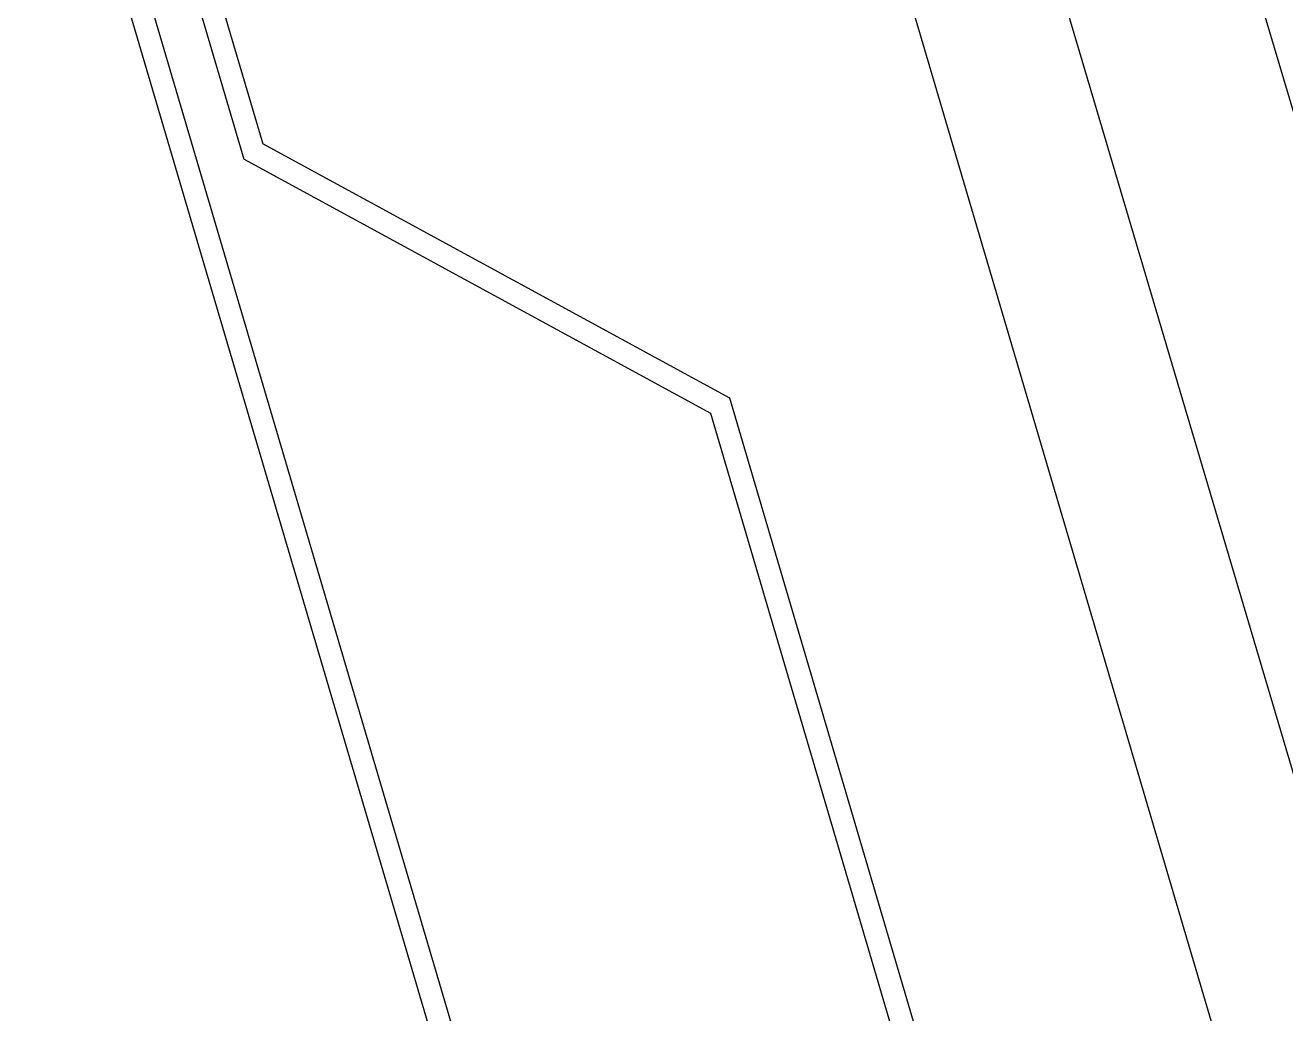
# Model space of a CAD drawing. Header units: millimetres. Extents: x 62878 to 70819, y -67946 to -61850.
# Drawn here: x 63635.52 to 63669.05, y -65487.32 to -65461.03 of the extents above; entities that cross this region are included whole.
import ezdxf

# ---------------------------------------------------------------- set-up
doc = ezdxf.new("R2010")
doc.units = ezdxf.units.MM
doc.layers.add('DOGRAMA', color=171, linetype='Continuous', lineweight=0)
doc.layers.add('DUV.ALÇ.-yeni', color=20, linetype='Continuous', lineweight=25)
doc.layers.add('DOĞRAMA-yeni', color=40, linetype='Continuous')

msp = doc.modelspace()

# ---------------------------------------------------------------- linework, layer by layer
msp.add_lwpolyline([(68896.021, -63031.435), (69030.259, -63071.184), (69185.279, -62547.653), (68892.999, -62461.107, 1.044368), (68063.198, -62298.73, 0.204375), (63106.96, -62494.783, 0.353953), (62932.94, -62997.825), (63753.185, -65779.598), (64154.954, -67142.153), (65336.723, -66792.622), (65336.7, -66829.112), (65270.535, -66829.071, 0.626789), (65270.199, -67369.071), (65531.845, -67369.234, 0.926242), (66130.088, -67369.606), (66391.733, -67369.769, 0.626743), (66392.069, -66829.769), (66326.147, -66829.728), (66326.17, -66793.238), (67506.156, -67144.128), (68467.025, -63899.086), (68625.204, -63946.037), (68896.024, -63031.423)], format="xyb")
at = {"layer": 'DOGRAMA', "lineweight": -2}
msp.add_lwpolyline([(63106.96, -62494.783, 0.354372), (62933.156, -62998.559), (63684.776, -65547.597)], format="xyb", dxfattribs=at)
at = {"layer": 'DOĞRAMA-yeni', "color": 122, "lineweight": -2}
for p, q in [((63662.618, -65541.022), (63637.631, -65456.268)), ((63662.015, -65541.098), (63637.083, -65456.534)), ((63639.483, -65458.307), (63641.335, -65464.589)), ((63640.058, -65458.138), (63641.84, -65464.181)), ((63654.26, -65470.944), (63641.84, -65464.181)), ((63653.754, -65471.353), (63641.335, -65464.589)), ((63668.625, -65519.67), (63654.26, -65470.944)), ((63667.979, -65519.601), (63653.754, -65471.353))]:
    msp.add_line(p, q, dxfattribs=at)
at = {"layer": 'DUV.ALÇ.-yeni', "ltscale": 5}
for p, q in [((63675.684, -65485.053), (63664.181, -65446.199)), ((63670.89, -65486.473), (63659.387, -65447.619))]:
    msp.add_line(p, q, dxfattribs=at)

doc.saveas('drawing.dxf')
